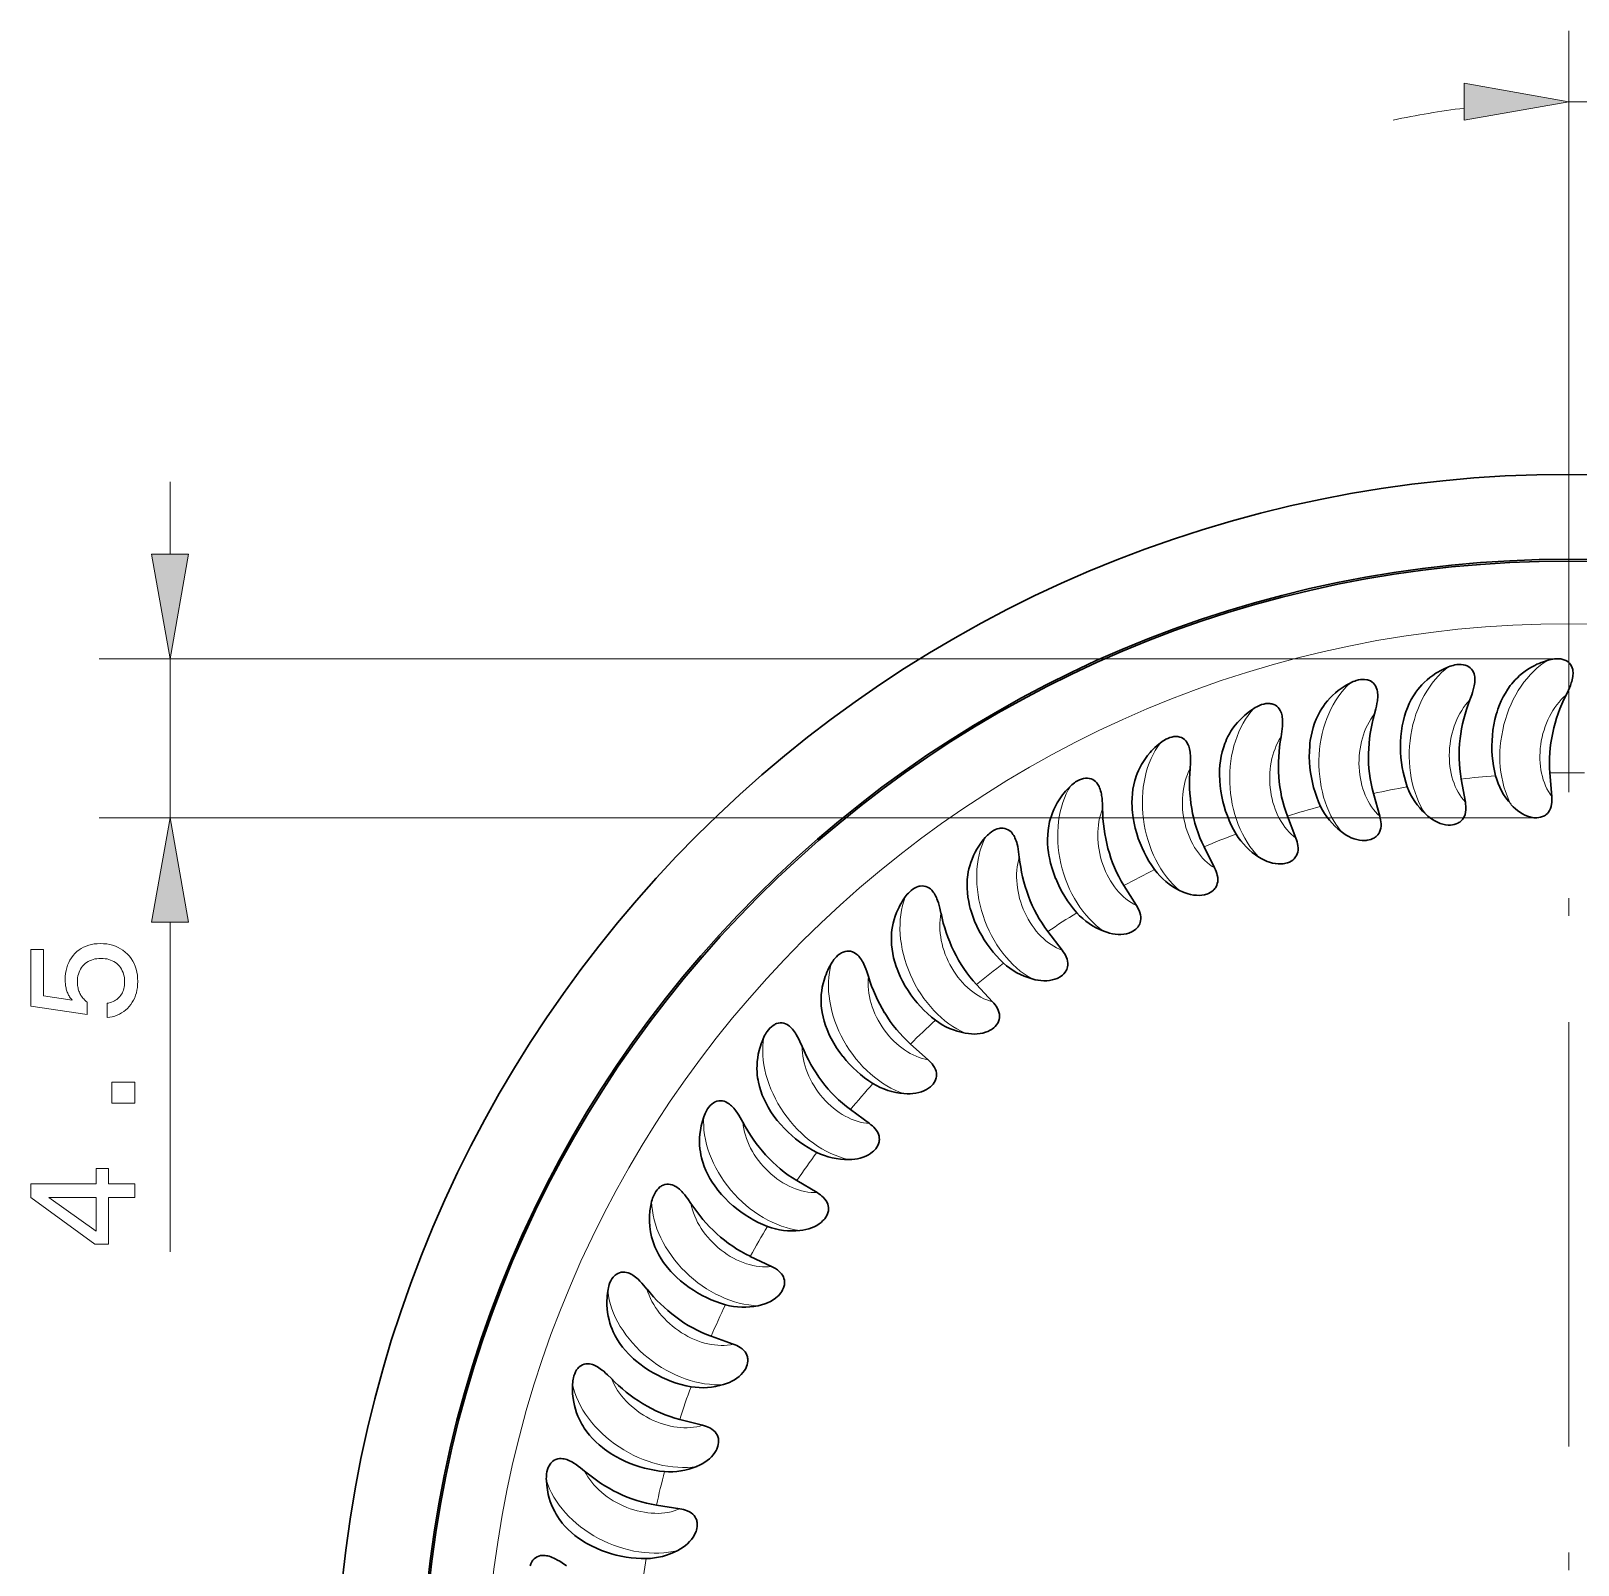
# Model space of a CAD drawing. Extents: x 0 to 420, y 0 to 594.
# Drawn here: x 101 to 144.74, y 131.81 to 175.18 of the extents above; entities that cross this region are included whole.
import ezdxf

# ---------------------------------------------------------------- set-up
doc = ezdxf.new("R2010")
doc.units = 0
doc.linetypes.add('DASHDOT', pattern=[18.5, 12, -3, 0.5, -3])

msp = doc.modelspace()

# ---------------------------------------------------------------- linework, layer by layer
at = {"lineweight": 13, "ltscale": 0.238007}
msp.add_line((144.475, 165.663), (144.475, 175.183), dxfattribs=at)
at = {"linetype": 'DASHDOT', "lineweight": 13}
msp.add_line((144.475, 165.663), (144.475, 89.93), dxfattribs=at)
at = {"lineweight": 13, "ltscale": 0.05114}
msp.add_line((104.937, 160.389), (104.937, 162.434), dxfattribs=at)
at = {"lineweight": 13}
for p, q in [((144.153, 157.434), (102.937, 157.434)), ((143.549, 152.937), (102.937, 152.937))]:
    msp.add_line(p, q, dxfattribs=at)
at = {"lineweight": 13, "ltscale": 0.112439}
msp.add_line((104.937, 152.937), (104.937, 157.434), dxfattribs=at)
at = {"lineweight": 30, "ltscale": 0.016661}
for p, q in [((141.434, 154.033), (141.552, 153.377)), ((131.901, 151.024), (132.254, 150.459)), ((124.169, 144.687), (124.706, 144.293)), ((122.655, 142.68), (123.228, 142.339)), ((118.686, 133.504), (119.345, 133.401))]:
    msp.add_line(p, q, dxfattribs=at)
at = {"lineweight": 30, "ltscale": 0.016662}
for p, q in [((143.942, 154.204), (143.997, 153.539)), ((138.954, 153.626), (139.133, 152.984)), ((136.524, 152.984), (136.763, 152.362)), ((134.166, 152.114), (134.463, 151.518)), ((129.75, 149.723), (130.155, 149.194)), ((127.732, 148.224), (128.186, 147.736)), ((125.866, 146.54), (126.364, 146.097)), ((121.339, 140.538), (121.942, 140.254)), ((120.233, 138.282), (120.859, 138.055)), ((119.346, 135.93), (119.991, 135.764))]:
    msp.add_line(p, q, dxfattribs=at)
at = {"lineweight": 13, "ltscale": 0.232923}
msp.add_line((104.937, 140.665), (104.937, 149.982), dxfattribs=at)
at = {"lineweight": 30, "ltscale": 0.002929}
msp.add_line((118.526, 141.972), (118.55, 142.087), dxfattribs=at)
at = {"lineweight": 13}
for points in [[(141.52, 172.662), (144.475, 173.183), (141.52, 173.704)], [(104.416, 160.389), (104.937, 157.434), (105.458, 160.389)], [(105.458, 149.982), (104.937, 152.937), (104.416, 149.982)], [(103.155, 147.292), (103.155, 147.692), (103.201, 147.7), (103.244, 147.711), (103.286, 147.725), (103.326, 147.74), (103.363, 147.759), (103.399, 147.779), (103.432, 147.803), (103.464, 147.828), (103.493, 147.856), (103.521, 147.887), (103.546, 147.92), (103.568, 147.954), (103.588, 147.99), (103.605, 148.028), (103.619, 148.068), (103.631, 148.11), (103.64, 148.153), (103.647, 148.198), (103.651, 148.244), (103.652, 148.293), (103.651, 148.352), (103.645, 148.409), (103.636, 148.463), (103.623, 148.515), (103.607, 148.565), (103.586, 148.612), (103.562, 148.657), (103.535, 148.7), (103.504, 148.74), (103.469, 148.778), (103.431, 148.813), (103.391, 148.844), (103.348, 148.871), (103.304, 148.895), (103.257, 148.915), (103.207, 148.932), (103.155, 148.945), (103.101, 148.954), (103.045, 148.959), (102.986, 148.961), (102.926, 148.959), (102.869, 148.954), (102.814, 148.945), (102.762, 148.932), (102.712, 148.916), (102.664, 148.896), (102.619, 148.872), (102.577, 148.845), (102.537, 148.814), (102.499, 148.78), (102.465, 148.742), (102.434, 148.702), (102.407, 148.66), (102.383, 148.615), (102.363, 148.568), (102.347, 148.518), (102.334, 148.465), (102.325, 148.41), (102.32, 148.353), (102.318, 148.293), (102.319, 148.258), (102.321, 148.224), (102.324, 148.191), (102.329, 148.158), (102.335, 148.126), (102.343, 148.094), (102.352, 148.063), (102.362, 148.033), (102.374, 148.003), (102.387, 147.974), (102.402, 147.945), (102.418, 147.917), (102.435, 147.89), (102.454, 147.864), (102.474, 147.838), (102.495, 147.814), (102.518, 147.789), (102.542, 147.766), (102.567, 147.743), (102.594, 147.722), (102.594, 147.378), (101.004, 147.614), (101.004, 149.216), (101.359, 149.216), (101.359, 147.903), (102.166, 147.783), (102.148, 147.805), (102.13, 147.827), (102.113, 147.851), (102.097, 147.875), (102.083, 147.9), (102.069, 147.926), (102.055, 147.952), (102.043, 147.98), (102.032, 148.008), (102.022, 148.037), (102.012, 148.066), (102.004, 148.096), (101.996, 148.127), (101.99, 148.158), (101.984, 148.19), (101.98, 148.222), (101.977, 148.255), (101.974, 148.288), (101.973, 148.322), (101.972, 148.356), (101.975, 148.447), (101.983, 148.534), (101.997, 148.617), (102.016, 148.697), (102.041, 148.773), (102.071, 148.845), (102.106, 148.914), (102.148, 148.98), (102.194, 149.041), (102.246, 149.099), (102.303, 149.153), (102.363, 149.201), (102.426, 149.243), (102.493, 149.279), (102.563, 149.31), (102.637, 149.336), (102.714, 149.355), (102.794, 149.37), (102.878, 149.378), (102.965, 149.381), (103.058, 149.378), (103.147, 149.369), (103.232, 149.354), (103.314, 149.333), (103.393, 149.306), (103.467, 149.273), (103.538, 149.235), (103.606, 149.19), (103.67, 149.139), (103.73, 149.082), (103.786, 149.021), (103.836, 148.956), (103.88, 148.887), (103.918, 148.815), (103.95, 148.739), (103.977, 148.66), (103.997, 148.576), (104.012, 148.49), (104.02, 148.399), (104.023, 148.306), (104.021, 148.222), (104.014, 148.142), (104.002, 148.064), (103.985, 147.99), (103.964, 147.918), (103.937, 147.849), (103.906, 147.783), (103.87, 147.72), (103.83, 147.66), (103.784, 147.602), (103.735, 147.549), (103.682, 147.501), (103.627, 147.457), (103.569, 147.419), (103.507, 147.385), (103.443, 147.356), (103.375, 147.333), (103.305, 147.314), (103.231, 147.3)], [(103.937, 144.865), (103.294, 144.865), (103.294, 145.462), (103.937, 145.462)], [(103.937, 142.202), (103.195, 142.202), (103.195, 140.885), (102.815, 140.885), (101.004, 142.198), (101.004, 142.59), (102.849, 142.59), (102.849, 143.018), (103.195, 143.018), (103.195, 142.59), (103.937, 142.59)], [(102.849, 141.247), (102.849, 142.202), (101.506, 142.202)]]:
    msp.add_lwpolyline(points, close=True, dxfattribs=at)
at = {"lineweight": 30}
for points in [[(140.086, 156.385), (140.12, 156.439), (140.157, 156.492), (140.208, 156.561), (140.262, 156.628), (140.32, 156.692), (140.392, 156.766), (140.469, 156.836), (140.549, 156.902), (140.633, 156.964), (140.721, 157.022), (140.778, 157.057), (140.836, 157.089), (140.895, 157.12), (140.955, 157.149), (141.078, 157.203)], [(141.078, 157.203), (141.123, 157.22), (141.169, 157.235), (141.211, 157.247), (141.254, 157.257), (141.315, 157.267), (141.375, 157.272), (141.435, 157.272), (141.493, 157.265), (141.549, 157.253), (141.577, 157.244), (141.603, 157.233), (141.65, 157.208), (141.691, 157.177), (141.727, 157.141), (141.757, 157.1), (141.781, 157.056), (141.798, 157.01), (141.811, 156.961), (141.816, 156.925), (141.82, 156.889), (141.821, 156.849), (141.82, 156.809), (141.817, 156.764), (141.811, 156.718), (141.803, 156.672), (141.794, 156.626), (141.776, 156.554), (141.755, 156.483), (141.731, 156.411), (141.679, 156.269)], [(142.823, 156.673), (142.863, 156.723), (142.904, 156.773), (142.962, 156.836), (143.022, 156.898), (143.085, 156.956), (143.164, 157.023), (143.247, 157.085), (143.334, 157.144), (143.423, 157.197), (143.516, 157.247), (143.576, 157.276), (143.637, 157.303), (143.698, 157.328), (143.761, 157.351), (143.889, 157.393)], [(143.889, 157.393), (143.935, 157.406), (143.982, 157.416), (144.026, 157.424), (144.069, 157.43), (144.13, 157.434), (144.191, 157.433), (144.251, 157.427), (144.308, 157.415), (144.363, 157.397), (144.389, 157.386), (144.414, 157.373), (144.458, 157.344), (144.497, 157.309), (144.529, 157.269), (144.555, 157.226), (144.574, 157.18), (144.587, 157.132), (144.595, 157.082), (144.597, 157.046), (144.597, 157.01), (144.595, 156.97), (144.59, 156.93), (144.582, 156.885), (144.572, 156.84), (144.56, 156.795), (144.546, 156.75), (144.522, 156.681), (144.494, 156.612), (144.464, 156.542), (144.398, 156.406)], [(137.388, 155.838), (137.417, 155.895), (137.449, 155.952), (137.493, 156.025), (137.541, 156.097), (137.592, 156.166), (137.657, 156.247), (137.727, 156.324), (137.8, 156.397), (137.878, 156.467), (137.96, 156.533), (138.013, 156.573), (138.068, 156.611), (138.124, 156.647), (138.181, 156.682), (138.298, 156.747)], [(138.298, 156.747), (138.341, 156.768), (138.385, 156.788), (138.427, 156.804), (138.468, 156.817), (138.528, 156.833), (138.587, 156.844), (138.647, 156.849), (138.705, 156.849), (138.763, 156.841), (138.79, 156.835), (138.817, 156.827), (138.867, 156.807), (138.911, 156.78), (138.951, 156.747), (138.984, 156.709), (139.012, 156.668), (139.034, 156.623), (139.05, 156.576), (139.06, 156.541), (139.066, 156.505), (139.072, 156.466), (139.075, 156.426), (139.075, 156.38), (139.074, 156.333), (139.071, 156.287), (139.066, 156.241), (139.054, 156.167), (139.04, 156.095), (139.024, 156.021), (138.985, 155.874)], [(142.823, 156.673), (142.75, 156.571), (142.683, 156.465), (142.622, 156.355), (142.567, 156.242), (142.517, 156.126), (142.473, 156.007), (142.449, 155.935), (142.427, 155.862), (142.389, 155.714), (142.357, 155.565), (142.333, 155.414), (142.316, 155.262)], [(135.574, 156.029), (135.615, 156.054), (135.657, 156.078), (135.697, 156.097), (135.737, 156.115), (135.794, 156.136), (135.853, 156.153), (135.912, 156.164), (135.97, 156.169), (136.028, 156.167), (136.056, 156.163), (136.084, 156.158), (136.134, 156.142), (136.181, 156.12), (136.224, 156.091), (136.261, 156.056), (136.292, 156.017), (136.318, 155.975), (136.339, 155.93), (136.352, 155.896), (136.362, 155.861), (136.371, 155.822), (136.378, 155.783), (136.383, 155.737), (136.386, 155.691), (136.387, 155.644), (136.386, 155.598), (136.382, 155.524), (136.375, 155.45), (136.365, 155.375), (136.341, 155.225)], [(140.086, 156.385), (140.023, 156.277), (139.966, 156.165), (139.916, 156.05), (139.872, 155.932), (139.833, 155.812), (139.8, 155.689), (139.783, 155.615), (139.768, 155.54), (139.744, 155.39), (139.727, 155.238), (139.718, 155.085), (139.715, 154.932)], [(134.754, 155.037), (134.778, 155.097), (134.804, 155.156), (134.842, 155.234), (134.882, 155.31), (134.926, 155.384), (134.983, 155.47), (135.045, 155.553), (135.112, 155.633), (135.183, 155.71), (135.258, 155.784), (135.307, 155.828), (135.358, 155.871), (135.41, 155.913), (135.463, 155.953), (135.574, 156.029)], [(137.388, 155.838), (137.336, 155.724), (137.29, 155.608), (137.251, 155.488), (137.218, 155.367), (137.191, 155.244), (137.17, 155.119), (137.16, 155.043), (137.152, 154.967), (137.143, 154.815), (137.14, 154.662), (137.146, 154.509), (137.158, 154.357)], [(132.209, 153.99), (132.227, 154.052), (132.247, 154.113), (132.277, 154.194), (132.31, 154.273), (132.347, 154.351), (132.396, 154.442), (132.45, 154.531), (132.508, 154.617), (132.571, 154.701), (132.639, 154.781), (132.684, 154.83), (132.73, 154.877), (132.778, 154.924), (132.828, 154.969), (132.931, 155.055)], [(132.931, 155.055), (132.969, 155.084), (133.009, 155.111), (133.046, 155.135), (133.085, 155.156), (133.14, 155.183), (133.196, 155.205), (133.254, 155.221), (133.312, 155.232), (133.369, 155.235), (133.398, 155.235), (133.426, 155.232), (133.478, 155.221), (133.527, 155.203), (133.571, 155.178), (133.612, 155.147), (133.646, 155.112), (133.677, 155.072), (133.702, 155.029), (133.718, 154.996), (133.731, 154.963), (133.744, 154.925), (133.754, 154.886), (133.764, 154.841), (133.771, 154.796), (133.776, 154.749), (133.78, 154.703), (133.783, 154.629), (133.783, 154.555), (133.781, 154.479), (133.771, 154.328)], [(134.754, 155.037), (134.713, 154.919), (134.679, 154.799), (134.651, 154.676), (134.63, 154.552), (134.615, 154.427), (134.606, 154.301), (134.603, 154.225), (134.603, 154.148), (134.608, 153.996), (134.62, 153.843), (134.639, 153.692), (134.666, 153.541)], [(130.392, 153.834), (130.427, 153.867), (130.464, 153.898), (130.499, 153.925), (130.536, 153.95), (130.588, 153.981), (130.642, 154.009), (130.698, 154.031), (130.754, 154.046), (130.811, 154.055), (130.84, 154.057), (130.868, 154.057), (130.921, 154.051), (130.971, 154.038), (131.018, 154.018), (131.061, 153.991), (131.099, 153.959), (131.133, 153.922), (131.162, 153.882), (131.181, 153.851), (131.197, 153.819), (131.213, 153.782), (131.227, 153.745), (131.241, 153.701), (131.253, 153.656), (131.263, 153.61), (131.271, 153.564), (131.281, 153.491), (131.288, 153.417), (131.293, 153.342), (131.297, 153.19)], [(132.209, 153.99), (132.179, 153.869), (132.157, 153.745), (132.141, 153.621), (132.131, 153.495), (132.128, 153.369), (132.131, 153.243), (132.136, 153.167), (132.143, 153.091), (132.162, 152.939), (132.189, 152.789), (132.222, 152.64), (132.263, 152.492)], [(129.775, 152.706), (129.787, 152.769), (129.801, 152.832), (129.823, 152.915), (129.849, 152.997), (129.878, 153.078), (129.918, 153.174), (129.963, 153.267), (130.013, 153.358), (130.068, 153.447), (130.128, 153.533), (130.168, 153.587), (130.209, 153.638), (130.253, 153.689), (130.298, 153.739), (130.392, 153.834)], [(143.997, 153.539), (144, 153.484), (144, 153.429), (143.998, 153.374), (143.992, 153.321), (143.978, 153.254), (143.958, 153.197), (143.935, 153.147), (143.905, 153.1), (143.873, 153.062), (143.839, 153.031), (143.813, 153.012), (143.787, 152.996), (143.76, 152.982), (143.733, 152.97), (143.68, 152.953), (143.627, 152.942), (143.573, 152.937), (143.52, 152.937), (143.484, 152.94), (143.449, 152.945), (143.378, 152.96), (143.307, 152.982), (143.235, 153.012), (143.163, 153.049), (143.09, 153.094), (143.028, 153.14), (142.965, 153.192), (142.903, 153.251), (142.842, 153.317)], [(141.552, 153.377), (141.56, 153.323), (141.566, 153.268), (141.569, 153.213), (141.567, 153.159), (141.56, 153.092), (141.546, 153.033), (141.527, 152.981), (141.502, 152.932), (141.474, 152.891), (141.443, 152.857), (141.419, 152.835), (141.395, 152.816), (141.369, 152.8), (141.343, 152.785), (141.292, 152.763), (141.24, 152.748), (141.188, 152.738), (141.134, 152.733), (141.099, 152.732), (141.063, 152.733), (140.991, 152.742), (140.918, 152.757), (140.844, 152.78), (140.768, 152.81), (140.692, 152.848), (140.625, 152.888), (140.558, 152.934), (140.491, 152.986), (140.423, 153.046)], [(127.981, 152.378), (128.013, 152.413), (128.047, 152.448), (128.079, 152.478), (128.113, 152.506), (128.162, 152.543), (128.213, 152.575), (128.266, 152.602), (128.321, 152.623), (128.377, 152.638), (128.405, 152.642), (128.433, 152.645), (128.486, 152.644), (128.538, 152.636), (128.586, 152.62), (128.632, 152.597), (128.673, 152.569), (128.71, 152.536), (128.743, 152.498), (128.764, 152.469), (128.784, 152.439), (128.803, 152.404), (128.821, 152.368), (128.839, 152.325), (128.855, 152.282), (128.869, 152.238), (128.881, 152.193), (128.898, 152.121), (128.912, 152.048), (128.924, 151.973), (128.943, 151.823)], [(129.775, 152.706), (129.757, 152.582), (129.746, 152.457), (129.742, 152.331), (129.744, 152.206), (129.753, 152.08), (129.768, 151.954), (129.78, 151.879), (129.794, 151.804), (129.828, 151.655), (129.869, 151.508), (129.916, 151.363), (129.971, 151.22)], [(139.133, 152.984), (139.147, 152.93), (139.158, 152.876), (139.166, 152.822), (139.17, 152.768), (139.169, 152.7), (139.161, 152.64), (139.147, 152.586), (139.126, 152.535), (139.102, 152.492), (139.075, 152.455), (139.053, 152.431), (139.03, 152.41), (139.007, 152.391), (138.982, 152.374), (138.933, 152.348), (138.883, 152.327), (138.832, 152.312), (138.779, 152.302), (138.744, 152.298), (138.708, 152.296), (138.636, 152.297), (138.561, 152.306), (138.485, 152.321), (138.407, 152.344), (138.328, 152.375), (138.257, 152.408), (138.186, 152.448), (138.114, 152.494), (138.041, 152.547)], [(127.473, 151.195), (127.48, 151.26), (127.488, 151.324), (127.502, 151.408), (127.519, 151.493), (127.541, 151.576), (127.571, 151.675), (127.607, 151.772), (127.648, 151.868), (127.695, 151.962), (127.746, 152.053), (127.781, 152.11), (127.817, 152.165), (127.856, 152.22), (127.896, 152.274), (127.981, 152.378)], [(136.763, 152.362), (136.782, 152.31), (136.798, 152.257), (136.811, 152.204), (136.82, 152.151), (136.825, 152.083), (136.823, 152.022), (136.815, 151.968), (136.799, 151.915), (136.779, 151.869), (136.755, 151.83), (136.736, 151.804), (136.715, 151.781), (136.694, 151.76), (136.671, 151.741), (136.625, 151.71), (136.577, 151.684), (136.527, 151.665), (136.476, 151.65), (136.441, 151.643), (136.405, 151.637), (136.333, 151.631), (136.258, 151.633), (136.181, 151.641), (136.102, 151.657), (136.019, 151.679), (135.946, 151.706), (135.871, 151.738), (135.795, 151.777), (135.718, 151.823)], [(134.463, 151.518), (134.486, 151.468), (134.508, 151.417), (134.526, 151.365), (134.54, 151.313), (134.552, 151.246), (134.555, 151.185), (134.552, 151.13), (134.541, 151.076), (134.525, 151.029), (134.505, 150.987), (134.489, 150.96), (134.471, 150.935), (134.451, 150.912), (134.43, 150.891), (134.387, 150.855), (134.342, 150.826), (134.294, 150.801), (134.244, 150.782), (134.21, 150.771), (134.176, 150.762), (134.104, 150.75), (134.03, 150.744), (133.952, 150.745), (133.871, 150.753), (133.787, 150.768), (133.712, 150.787), (133.635, 150.812), (133.555, 150.844), (133.474, 150.882)], [(125.719, 150.698), (125.747, 150.737), (125.778, 150.775), (125.807, 150.808), (125.838, 150.839), (125.883, 150.88), (125.931, 150.917), (125.982, 150.949), (126.034, 150.975), (126.088, 150.995), (126.116, 151.002), (126.144, 151.007), (126.197, 151.012), (126.249, 151.008), (126.299, 150.997), (126.346, 150.979), (126.389, 150.955), (126.429, 150.925), (126.466, 150.891), (126.49, 150.864), (126.513, 150.835), (126.535, 150.803), (126.556, 150.769), (126.578, 150.728), (126.598, 150.686), (126.616, 150.643), (126.633, 150.6), (126.657, 150.53), (126.677, 150.459), (126.696, 150.385), (126.729, 150.238)], [(127.473, 151.195), (127.467, 151.07), (127.468, 150.945), (127.476, 150.82), (127.491, 150.695), (127.512, 150.57), (127.539, 150.447), (127.558, 150.373), (127.579, 150.3), (127.626, 150.155), (127.681, 150.012), (127.742, 149.872), (127.81, 149.735)], [(125.326, 149.473), (125.326, 149.538), (125.328, 149.602), (125.334, 149.688), (125.344, 149.774), (125.357, 149.859), (125.378, 149.96), (125.405, 150.06), (125.437, 150.159), (125.474, 150.257), (125.516, 150.353), (125.545, 150.413), (125.576, 150.472), (125.609, 150.53), (125.644, 150.587), (125.719, 150.698)], [(132.254, 150.459), (132.282, 150.411), (132.307, 150.362), (132.33, 150.312), (132.349, 150.262), (132.367, 150.197), (132.377, 150.136), (132.379, 150.081), (132.373, 150.026), (132.362, 149.978), (132.346, 149.935), (132.332, 149.906), (132.316, 149.879), (132.299, 149.854), (132.28, 149.831), (132.241, 149.792), (132.199, 149.758), (132.153, 149.729), (132.106, 149.705), (132.073, 149.691), (132.039, 149.679), (131.969, 149.66), (131.896, 149.647), (131.818, 149.641), (131.737, 149.641), (131.652, 149.648), (131.575, 149.66), (131.496, 149.677), (131.414, 149.701), (131.329, 149.732)], [(123.627, 148.812), (123.652, 148.853), (123.678, 148.893), (123.704, 148.929), (123.732, 148.963), (123.773, 149.008), (123.817, 149.05), (123.865, 149.086), (123.914, 149.117), (123.967, 149.142), (123.993, 149.152), (124.02, 149.16), (124.073, 149.169), (124.125, 149.171), (124.176, 149.164), (124.225, 149.151), (124.27, 149.131), (124.313, 149.105), (124.352, 149.074), (124.379, 149.05), (124.404, 149.024), (124.43, 148.993), (124.454, 148.961), (124.479, 148.923), (124.503, 148.883), (124.525, 148.842), (124.546, 148.801), (124.576, 148.733), (124.604, 148.664), (124.63, 148.593), (124.677, 148.449)], [(125.326, 149.473), (125.332, 149.348), (125.345, 149.224), (125.365, 149.1), (125.391, 148.977), (125.424, 148.855), (125.462, 148.734), (125.488, 148.663), (125.516, 148.592), (125.577, 148.452), (125.645, 148.315), (125.72, 148.181), (125.8, 148.051)], [(130.155, 149.194), (130.187, 149.15), (130.217, 149.104), (130.245, 149.056), (130.269, 149.008), (130.293, 148.944), (130.308, 148.885), (130.315, 148.83), (130.315, 148.775), (130.308, 148.726), (130.297, 148.682), (130.285, 148.652), (130.272, 148.624), (130.257, 148.597), (130.241, 148.572), (130.206, 148.529), (130.167, 148.492), (130.124, 148.459), (130.079, 148.43), (130.048, 148.413), (130.016, 148.398), (129.948, 148.372), (129.876, 148.352), (129.799, 148.339), (129.718, 148.331), (129.633, 148.33), (129.556, 148.334), (129.475, 148.344), (129.391, 148.36), (129.303, 148.383)], [(123.352, 147.555), (123.346, 147.619), (123.342, 147.684), (123.34, 147.77), (123.341, 147.856), (123.346, 147.941), (123.358, 148.044), (123.375, 148.147), (123.397, 148.249), (123.425, 148.349), (123.458, 148.449), (123.481, 148.511), (123.507, 148.573), (123.534, 148.633), (123.563, 148.694), (123.627, 148.812)], [(123.352, 147.555), (123.37, 147.431), (123.395, 147.308), (123.426, 147.187), (123.464, 147.067), (123.508, 146.949), (123.558, 146.832), (123.591, 146.763), (123.625, 146.695), (123.699, 146.562), (123.78, 146.432), (123.867, 146.306), (123.959, 146.185)], [(128.186, 147.736), (128.222, 147.695), (128.257, 147.652), (128.289, 147.607), (128.317, 147.561), (128.347, 147.5), (128.367, 147.443), (128.38, 147.389), (128.385, 147.334), (128.383, 147.285), (128.376, 147.239), (128.367, 147.208), (128.357, 147.179), (128.345, 147.151), (128.331, 147.125), (128.299, 147.079), (128.264, 147.038), (128.225, 147.001), (128.183, 146.968), (128.153, 146.949), (128.123, 146.93), (128.058, 146.898), (127.988, 146.872), (127.913, 146.851), (127.833, 146.835), (127.749, 146.826), (127.671, 146.823), (127.589, 146.826), (127.504, 146.834), (127.415, 146.848)], [(121.723, 146.735), (121.744, 146.778), (121.767, 146.821), (121.79, 146.859), (121.814, 146.896), (121.851, 146.944), (121.891, 146.99), (121.934, 147.031), (121.981, 147.067), (122.03, 147.096), (122.056, 147.108), (122.082, 147.119), (122.133, 147.133), (122.185, 147.139), (122.236, 147.138), (122.286, 147.129), (122.334, 147.114), (122.378, 147.092), (122.421, 147.065), (122.45, 147.044), (122.477, 147.02), (122.505, 146.992), (122.532, 146.962), (122.562, 146.927), (122.589, 146.889), (122.615, 146.851), (122.64, 146.811), (122.676, 146.747), (122.71, 146.681), (122.743, 146.612), (122.803, 146.474)], [(121.57, 145.458), (121.558, 145.521), (121.547, 145.585), (121.537, 145.67), (121.53, 145.756), (121.527, 145.842), (121.529, 145.945), (121.536, 146.049), (121.548, 146.152), (121.566, 146.255), (121.59, 146.358), (121.607, 146.422), (121.627, 146.485), (121.648, 146.549), (121.671, 146.611), (121.723, 146.735)], [(126.364, 146.097), (126.404, 146.06), (126.443, 146.02), (126.479, 145.979), (126.511, 145.936), (126.547, 145.878), (126.573, 145.823), (126.59, 145.771), (126.601, 145.716), (126.603, 145.667), (126.6, 145.621), (126.595, 145.589), (126.587, 145.559), (126.578, 145.531), (126.566, 145.503), (126.54, 145.454), (126.508, 145.41), (126.473, 145.369), (126.434, 145.333), (126.407, 145.31), (126.378, 145.289), (126.316, 145.251), (126.249, 145.218), (126.177, 145.19), (126.099, 145.167), (126.015, 145.15), (125.938, 145.14), (125.857, 145.134), (125.771, 145.134), (125.681, 145.14)], [(121.57, 145.458), (121.599, 145.336), (121.635, 145.216), (121.678, 145.098), (121.728, 144.982), (121.783, 144.869), (121.843, 144.758), (121.882, 144.692), (121.923, 144.628), (122.009, 144.502), (122.102, 144.381), (122.201, 144.264), (122.304, 144.151)], [(120.026, 144.486), (120.043, 144.532), (120.061, 144.576), (120.08, 144.616), (120.101, 144.655), (120.133, 144.707), (120.169, 144.756), (120.208, 144.801), (120.251, 144.841), (120.297, 144.875), (120.322, 144.89), (120.347, 144.903), (120.397, 144.922), (120.447, 144.933), (120.499, 144.937), (120.549, 144.932), (120.598, 144.921), (120.644, 144.904), (120.689, 144.882), (120.72, 144.863), (120.749, 144.842), (120.78, 144.817), (120.81, 144.79), (120.842, 144.757), (120.873, 144.723), (120.903, 144.687), (120.931, 144.65), (120.974, 144.589), (121.014, 144.527), (121.052, 144.462), (121.126, 144.329)], [(119.995, 143.201), (119.977, 143.262), (119.96, 143.325), (119.942, 143.409), (119.927, 143.493), (119.916, 143.579), (119.907, 143.682), (119.905, 143.786), (119.907, 143.89), (119.915, 143.994), (119.929, 144.098), (119.94, 144.164), (119.954, 144.229), (119.969, 144.294), (119.986, 144.358), (120.026, 144.486)], [(124.706, 144.293), (124.75, 144.259), (124.792, 144.224), (124.832, 144.186), (124.868, 144.146), (124.909, 144.092), (124.94, 144.04), (124.963, 143.989), (124.978, 143.936), (124.986, 143.887), (124.987, 143.841), (124.985, 143.809), (124.98, 143.779), (124.973, 143.749), (124.964, 143.721), (124.942, 143.669), (124.916, 143.622), (124.884, 143.579), (124.849, 143.539), (124.824, 143.514), (124.797, 143.49), (124.739, 143.446), (124.676, 143.407), (124.606, 143.372), (124.531, 143.342), (124.449, 143.317), (124.374, 143.299), (124.293, 143.286), (124.208, 143.278), (124.118, 143.275)], [(119.995, 143.201), (120.035, 143.082), (120.083, 142.966), (120.137, 142.853), (120.197, 142.742), (120.263, 142.634), (120.334, 142.53), (120.379, 142.468), (120.425, 142.408), (120.523, 142.291), (120.627, 142.179), (120.736, 142.072), (120.85, 141.97)], [(118.55, 142.087), (118.563, 142.134), (118.577, 142.18), (118.592, 142.221), (118.609, 142.262), (118.636, 142.317), (118.667, 142.369), (118.702, 142.417), (118.74, 142.461), (118.783, 142.5), (118.806, 142.517), (118.83, 142.532), (118.878, 142.555), (118.927, 142.572), (118.978, 142.58), (119.029, 142.581), (119.078, 142.574), (119.126, 142.562), (119.173, 142.543), (119.205, 142.527), (119.236, 142.509), (119.27, 142.487), (119.302, 142.463), (119.337, 142.434), (119.371, 142.403), (119.404, 142.37), (119.436, 142.335), (119.484, 142.279), (119.529, 142.221), (119.574, 142.16), (119.66, 142.035)], [(123.228, 142.339), (123.274, 142.31), (123.32, 142.278), (123.363, 142.244), (123.403, 142.208), (123.449, 142.158), (123.485, 142.109), (123.512, 142.061), (123.532, 142.01), (123.544, 141.962), (123.55, 141.916), (123.551, 141.884), (123.549, 141.853), (123.545, 141.823), (123.539, 141.794), (123.522, 141.741), (123.5, 141.691), (123.473, 141.645), (123.442, 141.602), (123.419, 141.574), (123.394, 141.548), (123.341, 141.499), (123.282, 141.454), (123.216, 141.413), (123.144, 141.376), (123.065, 141.343), (122.991, 141.318), (122.912, 141.298), (122.828, 141.281), (122.739, 141.27)], [(118.641, 140.804), (118.693, 140.69), (118.751, 140.579), (118.816, 140.471), (118.886, 140.367), (118.962, 140.266), (119.042, 140.168), (119.093, 140.111), (119.145, 140.056), (119.254, 139.949), (119.368, 139.847), (119.487, 139.751), (119.61, 139.66)], [(117.309, 139.558), (117.317, 139.605), (117.327, 139.653), (117.338, 139.695), (117.351, 139.738), (117.372, 139.795), (117.398, 139.85), (117.428, 139.901), (117.463, 139.949), (117.502, 139.991), (117.523, 140.01), (117.546, 140.027), (117.591, 140.055), (117.638, 140.076), (117.688, 140.089), (117.738, 140.095), (117.788, 140.093), (117.837, 140.085), (117.885, 140.071), (117.919, 140.059), (117.952, 140.044), (117.987, 140.025), (118.021, 140.004), (118.06, 139.978), (118.096, 139.95), (118.132, 139.92), (118.167, 139.889), (118.22, 139.838), (118.271, 139.784), (118.322, 139.728), (118.419, 139.611)], [(122.29, 139.916), (122.274, 139.958), (122.251, 140.003), (122.22, 140.048), (122.188, 140.085), (122.15, 140.122), (122.105, 140.158), (122.054, 140.192), (121.999, 140.225), (121.942, 140.254)], [(117.522, 138.289), (117.492, 138.347), (117.465, 138.405), (117.43, 138.484), (117.4, 138.564), (117.373, 138.646), (117.345, 138.746), (117.323, 138.847), (117.306, 138.95), (117.294, 139.053), (117.287, 139.158), (117.286, 139.225), (117.287, 139.291), (117.29, 139.358), (117.294, 139.425), (117.309, 139.558)], [(122.29, 139.916), (122.302, 139.865), (122.307, 139.816), (122.306, 139.77), (122.303, 139.737), (122.296, 139.706), (122.288, 139.675), (122.278, 139.644), (122.252, 139.587), (122.227, 139.544), (122.199, 139.503), (122.167, 139.463), (122.141, 139.435), (122.113, 139.408), (122.053, 139.356), (121.985, 139.309), (121.911, 139.265), (121.83, 139.226), (121.746, 139.193), (121.655, 139.165), (121.557, 139.143)], [(117.522, 138.289), (117.584, 138.181), (117.653, 138.076), (117.727, 137.975), (117.807, 137.878), (117.892, 137.784), (117.982, 137.695), (118.037, 137.643), (118.095, 137.592), (118.213, 137.496), (118.336, 137.406), (118.464, 137.321), (118.595, 137.243)], [(120.859, 138.055), (120.911, 138.035), (120.961, 138.013), (121.01, 137.988), (121.056, 137.96), (121.111, 137.92), (121.155, 137.878), (121.191, 137.836), (121.221, 137.79), (121.242, 137.745), (121.256, 137.701), (121.263, 137.669), (121.267, 137.639), (121.269, 137.609), (121.268, 137.579), (121.262, 137.524), (121.249, 137.471), (121.231, 137.42), (121.209, 137.372), (121.192, 137.341), (121.173, 137.31), (121.13, 137.252), (121.08, 137.196), (121.023, 137.143), (120.959, 137.093), (120.888, 137.046), (120.82, 137.008), (120.747, 136.973), (120.667, 136.941), (120.582, 136.913)], [(116.314, 136.922), (116.318, 136.971), (116.323, 137.018), (116.33, 137.062), (116.339, 137.105), (116.355, 137.164), (116.375, 137.221), (116.4, 137.276), (116.43, 137.326), (116.465, 137.372), (116.484, 137.393), (116.505, 137.412), (116.547, 137.444), (116.593, 137.47), (116.641, 137.487), (116.691, 137.498), (116.74, 137.501), (116.79, 137.497), (116.839, 137.488), (116.874, 137.479), (116.908, 137.467), (116.945, 137.452), (116.981, 137.434), (117.021, 137.412), (117.061, 137.388), (117.099, 137.362), (117.137, 137.334), (117.195, 137.288), (117.25, 137.239), (117.306, 137.188), (117.414, 137.081)], [(116.646, 135.68), (116.612, 135.734), (116.578, 135.789), (116.537, 135.865), (116.499, 135.942), (116.464, 136.021), (116.427, 136.117), (116.395, 136.216), (116.368, 136.317), (116.347, 136.419), (116.331, 136.522), (116.323, 136.588), (116.317, 136.655), (116.314, 136.721), (116.312, 136.788), (116.314, 136.922)], [(116.646, 135.68), (116.719, 135.578), (116.797, 135.48), (116.881, 135.386), (116.97, 135.297), (117.063, 135.212), (117.161, 135.131), (117.221, 135.085), (117.283, 135.041), (117.41, 134.956), (117.541, 134.878), (117.676, 134.806), (117.814, 134.74)], [(119.991, 135.764), (120.044, 135.749), (120.097, 135.732), (120.148, 135.711), (120.196, 135.688), (120.254, 135.653), (120.303, 135.616), (120.342, 135.577), (120.376, 135.534), (120.401, 135.491), (120.42, 135.449), (120.429, 135.418), (120.436, 135.388), (120.441, 135.358), (120.443, 135.329), (120.442, 135.273), (120.435, 135.219), (120.422, 135.167), (120.404, 135.117), (120.39, 135.084), (120.374, 135.052), (120.337, 134.99), (120.292, 134.93), (120.241, 134.872), (120.182, 134.816), (120.116, 134.762), (120.052, 134.718), (119.982, 134.676), (119.906, 134.636), (119.823, 134.6)], [(115.574, 134.204), (115.573, 134.252), (115.574, 134.301), (115.576, 134.345), (115.581, 134.389), (115.591, 134.449), (115.606, 134.508), (115.626, 134.564), (115.651, 134.617), (115.682, 134.666), (115.699, 134.689), (115.717, 134.71), (115.756, 134.746), (115.799, 134.775), (115.846, 134.798), (115.894, 134.813), (115.943, 134.82), (115.993, 134.822), (116.043, 134.818), (116.078, 134.811), (116.114, 134.803), (116.152, 134.791), (116.189, 134.777), (116.232, 134.759), (116.273, 134.738), (116.314, 134.716), (116.354, 134.692), (116.416, 134.652), (116.476, 134.609), (116.536, 134.563), (116.654, 134.467)], [(116.023, 132.999), (115.983, 133.049), (115.945, 133.101), (115.897, 133.172), (115.851, 133.246), (115.809, 133.321), (115.763, 133.413), (115.722, 133.509), (115.686, 133.606), (115.655, 133.706), (115.629, 133.808), (115.615, 133.873), (115.603, 133.938), (115.593, 134.004), (115.585, 134.07), (115.574, 134.204)], [(119.345, 133.401), (119.399, 133.391), (119.453, 133.378), (119.506, 133.363), (119.556, 133.344), (119.617, 133.315), (119.669, 133.283), (119.712, 133.248), (119.75, 133.208), (119.779, 133.168), (119.801, 133.128), (119.814, 133.098), (119.824, 133.069), (119.831, 133.039), (119.836, 133.01), (119.84, 132.955), (119.838, 132.9), (119.83, 132.847), (119.817, 132.796), (119.806, 132.762), (119.793, 132.728), (119.762, 132.663), (119.724, 132.599), (119.678, 132.536), (119.625, 132.475), (119.564, 132.415), (119.504, 132.365), (119.439, 132.316), (119.367, 132.27), (119.288, 132.226)], [(116.023, 132.999), (116.105, 132.904), (116.192, 132.814), (116.284, 132.729), (116.381, 132.648), (116.482, 132.573), (116.587, 132.502), (116.652, 132.462), (116.717, 132.423), (116.852, 132.351), (116.99, 132.285), (117.131, 132.226), (117.275, 132.174)], [(115.114, 131.791), (115.133, 131.846), (115.159, 131.898), (115.174, 131.922), (115.19, 131.945), (115.226, 131.985), (115.266, 132.018), (115.31, 132.045), (115.357, 132.064), (115.405, 132.076), (115.454, 132.083), (115.504, 132.083), (115.54, 132.08), (115.576, 132.075), (115.615, 132.067), (115.654, 132.057), (115.698, 132.043), (115.741, 132.026), (115.784, 132.008), (115.826, 131.988), (115.891, 131.953), (115.955, 131.916), (116.02, 131.876), (116.146, 131.792)]]:
    msp.add_lwpolyline(points, dxfattribs=at)
for radius in [34.85, 32.45, 32.4]:
    msp.add_circle((144.475, 127.796), radius, dxfattribs=at)
at = {"lineweight": 13}
msp.add_circle((144.475, 127.796), 30.629, dxfattribs=at)
for centre, radius, start, end in [((144.475, 149.23), 23.953, 97.0852, 101.9603), ((144.475, 149.23), 23.953, 75, 90), ((144.475, 127.796), 26.413, 94.4949, 96.6106), ((144.475, 127.796), 26.413, 89.0404, 91.1561), ((144.475, 127.796), 26.413, 99.9495, 102.0651), ((144.475, 127.796), 26.413, 105.404, 107.5197), ((144.475, 127.796), 26.413, 110.8586, 112.9742), ((144.475, 127.796), 26.413, 116.3131, 118.4288), ((144.475, 127.796), 26.413, 121.7677, 123.8833), ((144.475, 127.796), 26.413, 127.2222, 129.3379), ((144.475, 127.796), 26.413, 132.6768, 134.7924), ((144.475, 127.796), 26.413, 138.1313, 140.247), ((144.475, 127.796), 26.413, 143.5859, 145.7015), ((144.475, 127.796), 26.413, 149.0404, 151.1561), ((144.475, 127.796), 26.413, 154.4949, 156.6106), ((144.475, 127.796), 26.413, 159.9495, 162.0651), ((144.475, 127.796), 26.413, 165.404, 167.5197), ((144.475, 127.796), 26.413, 170.8586, 172.9742)]:
    msp.add_arc(centre, radius, start, end, dxfattribs=at)
at = {"lineweight": 30}
for centre, radius, start, end in [((145.938, 154.617), 4.568, 158.7964, 172.9803), ((148.481, 154.356), 4.568, 153.3419, 167.5258), ((143.382, 154.634), 4.568, 164.251, 178.4349), ((145.709, 154.954), 3.406, 174.8164, 194.0404), ((147.747, 154.51), 3.817, 167.4061, 184.6095), ((140.836, 154.409), 4.568, 169.7055, 183.8894), ((143.122, 154.948), 3.406, 180.271, 199.495), ((145.193, 154.7), 3.817, 172.8532, 190.0562), ((142.632, 154.647), 3.817, 178.3151, 195.5186), ((138.323, 153.943), 4.568, 175.1601, 189.344), ((140.088, 154.35), 3.817, 183.7697, 200.9731), ((140.547, 154.697), 3.406, 185.7255, 204.9495), ((144.328, 154.645), 1.992, 195.0574, 221.7856), ((138.008, 154.202), 3.406, 191.1801, 210.4041), ((141.776, 154.509), 1.992, 200.5119, 227.2402), ((135.865, 153.239), 4.568, 180.6146, 194.7985), ((137.584, 153.812), 3.817, 189.2169, 206.4198), ((139.249, 154.131), 1.991, 205.9429, 232.6845), ((135.527, 153.467), 3.406, 196.6346, 215.8586), ((136.769, 153.515), 1.991, 211.3974, 238.139), ((133.486, 152.306), 4.568, 186.0691, 200.2531), ((135.142, 153.04), 3.817, 194.6714, 211.8744), ((134.359, 152.667), 1.992, 216.8756, 243.6038), ((133.126, 152.5), 3.404, 202.0882, 221.3237), ((132.785, 152.038), 3.817, 200.1333, 217.3367), ((131.206, 151.15), 4.568, 191.5237, 205.7076), ((132.041, 151.593), 1.992, 222.3301, 249.0583), ((130.831, 151.31), 3.406, 207.5437, 226.7677), ((130.533, 150.817), 3.817, 205.5805, 222.7835), ((129.835, 150.303), 1.992, 227.7847, 254.5129), ((129.046, 149.783), 4.568, 196.9782, 211.1621), ((128.657, 149.907), 3.406, 212.9982, 232.2223), ((128.408, 149.388), 3.817, 211.035, 228.238), ((127.762, 148.81), 1.992, 233.2392, 259.9674), ((127.026, 148.217), 4.568, 202.4328, 216.6167), ((126.627, 148.303), 3.406, 218.4528, 237.6768), ((126.428, 147.763), 3.817, 216.497, 233.7004), ((125.841, 147.126), 1.992, 238.6938, 265.422), ((125.164, 146.466), 4.568, 207.8873, 222.0712), ((124.759, 146.514), 3.406, 223.9073, 243.1314), ((124.087, 145.267), 1.992, 244.1483, 270.8765), ((124.612, 145.957), 3.817, 221.9441, 239.1471), ((120.484, 141.574), 1.997, 168.4955, 202.6851), ((123.477, 144.546), 4.568, 213.3419, 227.5258), ((123.069, 144.555), 3.406, 229.3619, 248.5859), ((122.519, 143.25), 1.992, 249.6028, 276.3311), ((122.976, 143.987), 3.817, 227.3987, 244.6016), ((121.98, 142.474), 4.568, 218.7964, 232.9803), ((121.573, 142.444), 3.406, 234.8164, 254.0404), ((121.15, 141.093), 1.992, 255.0574, 281.7856), ((121.535, 141.87), 3.817, 232.8532, 250.0562), ((120.686, 140.269), 4.568, 224.251, 238.4349), ((120.284, 140.201), 3.406, 240.271, 259.495), ((119.991, 138.816), 1.992, 260.5119, 287.2402), ((120.301, 139.625), 3.817, 238.3078, 255.5107), ((119.214, 137.845), 3.406, 245.7255, 264.9495), ((119.608, 137.951), 4.568, 229.7055, 243.8894), ((119.055, 136.438), 1.992, 265.9665, 292.6947), ((119.285, 137.274), 3.817, 243.7697, 260.9731), ((118.374, 135.398), 3.406, 251.1801, 270.4041), ((118.348, 133.983), 1.992, 271.421, 298.1492)]:
    msp.add_arc(centre, radius, start, end, dxfattribs=at)
at = {"lineweight": 13}
for centre, major_axis, start_param, end_param in [((141.828, 154.914), (0.31, 2.597), 0.582305, 2.454053), ((144.418, 155.043), (0.556, 2.555), 0.582305, 2.454053), ((139.263, 154.539), (0.062, 2.614), 0.582305, 2.454053), ((142.39, 154.847), (0.215, 1.802), 0.750058, 2.603313), ((144.971, 154.922), (0.386, 1.774), 0.750058, 2.603313), ((136.744, 153.923), (-0.187, 2.608), 0.582305, 2.454053), ((139.828, 154.526), (0.043, 1.814), 0.750058, 2.603313), ((134.296, 153.07), (-0.434, 2.579), 0.582305, 2.454053), ((137.308, 153.963), (-0.129, 1.81), 0.750058, 2.603313), ((134.854, 153.164), (-0.301, 1.79), 0.750058, 2.603313), ((131.939, 151.988), (-0.677, 2.526), 0.582305, 2.454053), ((132.486, 152.134), (-0.47, 1.753), 0.750058, 2.603313), ((129.697, 150.687), (-0.914, 2.45), 0.582305, 2.454053), ((130.227, 150.884), (-0.634, 1.701), 0.750058, 2.603313), ((127.588, 149.178), (-1.143, 2.352), 0.582305, 2.454053), ((128.097, 149.425), (-0.793, 1.633), 0.750058, 2.603313), ((125.632, 147.476), (-1.361, 2.233), 0.582305, 2.454053), ((126.115, 147.771), (-0.945, 1.55), 0.750058, 2.603313), ((123.846, 145.596), (-1.567, 2.093), 0.582305, 2.454053), ((124.299, 145.935), (-1.088, 1.453), 0.750058, 2.603313), ((122.248, 143.554), (-1.759, 1.935), 0.582305, 2.454053), ((122.666, 143.935), (-1.221, 1.343), 0.750058, 2.603313), ((120.851, 141.37), (-1.935, 1.759), 0.582305, 2.454053), ((121.231, 141.789), (-1.343, 1.221), 0.750058, 2.603313), ((119.667, 139.063), (-2.093, 1.567), 0.582305, 2.454053), ((120.006, 139.516), (-1.453, 1.088), 0.750058, 2.603313), ((118.709, 136.654), (-2.233, 1.361), 0.582305, 2.454053), ((119.003, 137.137), (-1.55, 0.945), 0.750058, 2.603313), ((118.23, 134.673), (-1.633, 0.793), 0.750058, 2.603313), ((117.983, 134.165), (-2.352, 1.143), 0.582305, 2.454053)]:
    msp.add_ellipse(centre, major_axis=major_axis, ratio=0.707107, start_param=start_param, end_param=end_param, dxfattribs=at)
for points in [[(141.52, 172.662), (144.475, 173.183), (141.52, 172.662), (141.52, 173.704)], [(104.416, 160.389), (104.937, 157.434), (104.416, 160.389), (105.458, 160.389)], [(105.458, 149.982), (104.937, 152.937), (105.458, 149.982), (104.416, 149.982)]]:
    msp.add_solid(points, dxfattribs=at)

doc.saveas('drawing.dxf')
